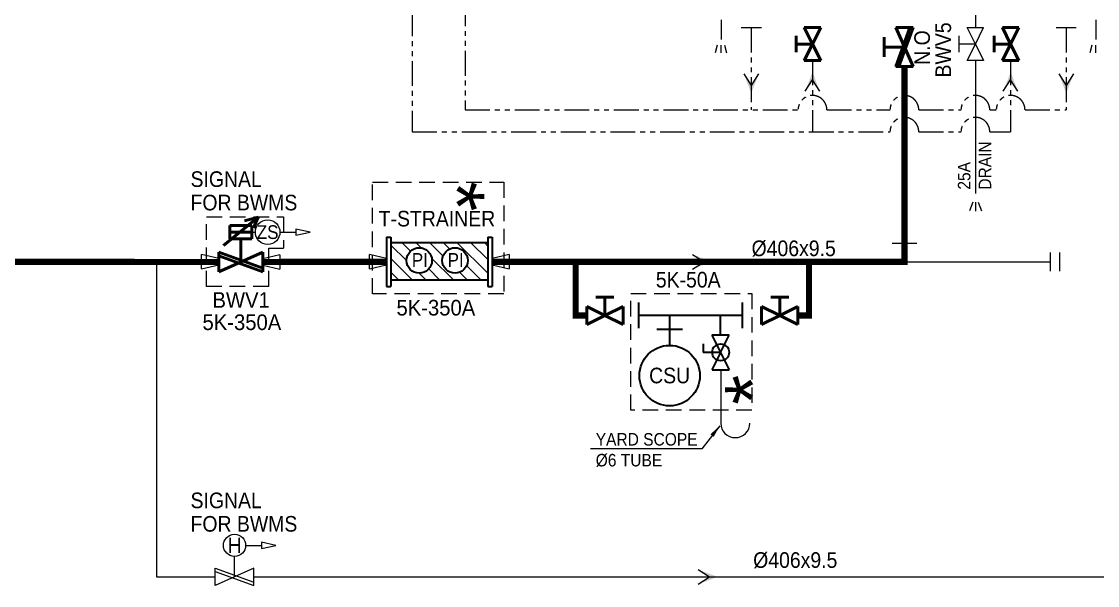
# Model space of a CAD drawing. Extents: x -553847 to 4496999, y 514150 to 878882.
# Drawn here: x 4382612 to 4399829, y 640134 to 649154 of the extents above; entities that cross this region are included whole.
import ezdxf

# ---------------------------------------------------------------- set-up
doc = ezdxf.new("R2010")
doc.units = 0
doc.header["$LTSCALE"] = 25
doc.header["$MEASUREMENT"] = 0
for name, pattern in [('DASHED', [0.75, 0.5, -0.25]), ('HIDDEN', [0.375, 0.25, -0.125]), ('PHANTOM', [63.5, 31.75, -6.35, 6.35, -6.35, 6.35, -6.35])]:
    doc.linetypes.add(name, pattern=pattern)
doc.layers.add('0.3 Text', color=7, linetype='CONTINUOUS')
for name, color, linetype, lineweight in [('0.4 Maker scope box', 3, 'HIDDEN', 9), ('0.5 Dim', 1, 'CONTINUOUS', 9), ('1.1 Y_Pipe', 7, 'CONTINUOUS', 13), ('1.5 M_Equip', 4, 'CONTINUOUS', 30), ('1.7 Signal', 6, 'ZIGZAG', 9), ('1.8 PRU Cooling', 253, 'PHANTOM', 9), ('1.9 Arrow', 1, 'CONTINUOUS', 9)]:
    doc.layers.add(name, color=color, linetype=linetype, lineweight=lineweight)
doc.layers.add('2.1 Valve open', color=7, linetype='CONTINUOUS', lineweight=50, true_color=0x1b21e4)
doc.layers.add('2.2 Ballast water line', color=7, linetype='CONTINUOUS', true_color=0x1b21e4)
doc.styles.add('ARIAL', font='arial.ttf')
doc.styles.get("Standard").update_dxf_attribs({"font": '', "width": 0.95, "height": 250})
doc.styles.get('Standard').set_extended_font_data('Gulim')
doc.linetypes.add('ZIGZAG', pattern='A,0.0001,-0.2,[131,ltypeshp.shx,S=0.2,R=0,X=-0.2,Y=0],-0.4,[131,ltypeshp.shx,S=0.2,R=180,X=0.2,Y=0],-0.2', length=0.8001)
doc.dimstyles.new('TC50', dxfattribs={"dimtxt": 250, "dimasz": 200, "dimexe": 100, "dimexo": 100, "dimgap": 100, "dimtad": 1, "dimtoh": 1, "dimdec": 0, "dimrnd": 0.0005, "dimzin": 9, "dimdsep": 46, "dimtxsty": 'Standard', "dimcen": -3.5, "dimclrd": 1, "dimclre": 1, "dimazin": 2, "dimtfac": 0.6, "dimtdec": 0, "dimtmove": 0, "dimatfit": 3, "dimfxl": 4, "dimtolj": 1, "dimlwd": 15, "dimlwe": 15, "dimarcsym": 0})

msp = doc.modelspace()

# ---------------------------------------------------------------- hatches: boundary and pattern name
at = {"layer": '1.9 Arrow'}
h = msp.add_hatch(color=256, dxfattribs=at)
h.paths.add_polyline_path([(4394288.9, 648003.8), (4394288.9, 648131.4), (4394406.4, 648314.7)])
h.paths.add_polyline_path([(4394288.9, 648003.8), (4394171.5, 648314.7), (4394288.9, 648131.4)])
h = msp.add_hatch(color=256, dxfattribs=at)
h.paths.add_polyline_path([(4395268.4, 648348.7), (4395268.4, 648221.1), (4395385.8, 648037.7)])
h.paths.add_polyline_path([(4395268.4, 648348.7), (4395150.9, 648037.7), (4395268.4, 648221.1)])
h = msp.add_hatch(color=256, dxfattribs=at)
h.paths.add_polyline_path([(4398439.1, 648348.7), (4398439.1, 648221.1), (4398556.5, 648037.7)])
h.paths.add_polyline_path([(4398439.1, 648348.7), (4398321.6, 648037.7), (4398439.1, 648221.1)])
h = msp.add_hatch(color=256, dxfattribs=at)
h.paths.add_polyline_path([(4399329.4, 648003.8), (4399329.4, 648131.4), (4399446.8, 648314.7)])
h.paths.add_polyline_path([(4399329.4, 648003.8), (4399211.9, 648314.7), (4399329.4, 648131.4)])
h = msp.add_hatch(color=256, dxfattribs=at)
h.paths.add_polyline_path([(4393660.4, 645311.2), (4393532.9, 645311.2), (4393349.5, 645193.8)])
h.paths.add_polyline_path([(4393660.4, 645311.2), (4393349.5, 645428.7), (4393532.9, 645311.2)])
h = msp.add_hatch(color=256, dxfattribs=at)
h.paths.add_polyline_path([(4393750.4, 640271.1), (4393622.9, 640271.1), (4393439.5, 640153.7)])
h.paths.add_polyline_path([(4393750.4, 640271.1), (4393439.5, 640388.6), (4393622.9, 640271.1)])

# ---------------------------------------------------------------- linework, layer by layer
at = {"layer": '0.4 Maker scope box', "linetype": 'DASHED', "lineweight": 15, "ltscale": 20}
for p, q in [((4386567, 644913.9), (4386567, 645527.1)), ((4386567, 645527.1), (4386803.9, 645527.1))]:
    msp.add_line(p, q, dxfattribs=at)
at = {"layer": '0.4 Maker scope box', "linetype": 'DASHED', "lineweight": 15, "ltscale": 20, "elevation": 0}
msp.add_lwpolyline([(4390327.5, 646585.5), (4390327.5, 644796.5), (4388226.8, 644796.5), (4388226.8, 646585.5)], close=True, dxfattribs=at)
at = {"layer": '0.4 Maker scope box', "linetype": 'DASHED', "lineweight": 15, "ltscale": 20}
msp.add_lwpolyline([(4386567, 644913.9), (4385572.4, 644913.9), (4385572.4, 646029.9), (4386803.9, 646029.9), (4386803.9, 645527.1)], dxfattribs=at)
msp.add_lwpolyline([(4394299.1, 644802.7), (4394299.1, 642936.2), (4392359.1, 642936.2), (4392359.1, 644802.7)], close=True, dxfattribs=at)
at = {"layer": '1.1 Y_Pipe'}
for p, q in [((4397875.5, 649629.2), (4397875.5, 649056)), ((4395006.1, 648662.6), (4395006.1, 648924.9)), ((4395137.2, 649056), (4395399.5, 649056)), ((4395268.4, 648793.8), (4395137.2, 649056)), ((4395268.4, 648793.8), (4395399.5, 649056)), ((4396876.8, 649056), (4396601.8, 649056)), ((4396601.8, 649056), (4396876.8, 648436.6)), ((4396601.8, 648436.6), (4396823.7, 649056)), ((4396651.4, 648436.6), (4396876.8, 649056)), ((4397613.3, 648662.6), (4397613.3, 648924.9)), ((4397744.4, 649056), (4398006.6, 649056)), ((4397875.5, 648793.8), (4397744.4, 649056)), ((4397875.5, 648793.8), (4398006.6, 649056)), ((4398176.8, 648662.6), (4398176.8, 648924.9)), ((4398307.9, 649056), (4398570.2, 649056)), ((4398439, 648793.8), (4398307.9, 649056)), ((4398439.1, 648793.8), (4398570.2, 649056)), ((4395268.4, 648793.8), (4395006.1, 648793.8)), ((4395137.2, 648531.5), (4395268.4, 648793.8)), ((4395268.4, 648793.8), (4395399.5, 648531.5)), ((4396413.1, 648591.5), (4396413.1, 648901.2)), ((4397875.5, 648793.8), (4397613.3, 648793.8)), ((4397744.4, 648531.5), (4397875.5, 648793.8)), ((4397875.5, 648793.8), (4398006.6, 648531.5)), ((4398439.1, 648793.8), (4398176.8, 648793.8)), ((4398307.9, 648531.5), (4398439.1, 648793.8)), ((4398439.1, 648793.8), (4398570.2, 648531.5)), ((4396739.3, 648746.3), (4396413.1, 648746.3)), ((4395399.5, 648531.5), (4395137.2, 648531.5)), ((4396876.8, 648436.6), (4396601.8, 648436.6)), ((4398006.6, 648531.5), (4397744.4, 648531.5)), ((4398570.2, 648531.5), (4398307.9, 648531.5)), ((4397833.7, 646265.8), (4397778.6, 646126.5)), ((4397875.5, 646266.2), (4397875.5, 646119.7)), ((4397919.2, 646265.8), (4397974.3, 646126.5)), ((4385493.5, 645196.4), (4385493.5, 645426.1)), ((4385767.8, 645362.5), (4385493.5, 645426.1)), ((4386746.2, 645422.5), (4386472, 645359)), ((4386746.2, 645422.5), (4386746.2, 645192.8)), ((4388179.1, 645196.4), (4388179.1, 645426.1)), ((4388453.4, 645362.5), (4388179.1, 645426.1)), ((4388453.4, 645259.9), (4388453.4, 645362.5)), ((4390416.3, 645426.1), (4390142, 645362.5)), ((4390142, 645362.5), (4390142, 645259.9)), ((4390416.3, 645426.1), (4390416.3, 645196.4)), ((4390416.3, 645311.2), (4399071.5, 645311.2)), ((4391479.1, 644452.6), (4391479.1, 645311.2)), ((4395213.1, 644452.6), (4395213.1, 645311.2)), ((4385493.5, 645196.4), (4385767.8, 645259.9)), ((4386472, 645256.3), (4386746.2, 645192.8)), ((4388179.1, 645196.4), (4388453.4, 645259.9)), ((4390142, 645259.9), (4390416.3, 645196.4)), ((4391656.6, 644452.6), (4391479.1, 644452.6)), ((4395035.5, 644452.6), (4395213.1, 644452.6)), ((4386020.2, 640271.1), (4386020.2, 640597.3)), ((4385710.5, 640133.6), (4385710.5, 640408.6)), ((4386329.9, 640408.6), (4385710.5, 640133.6)), ((4385710.5, 640408.6), (4386329.9, 640186.7)), ((4385710.5, 640359.1), (4386329.9, 640133.6)), ((4386329.9, 640133.6), (4386329.9, 640408.6))]:
    msp.add_line(p, q, dxfattribs=at)
at = {"layer": '1.1 Y_Pipe', "linetype": 'Continuous', "ltscale": 30}
for p, q in [((4396739.3, 648436.6), (4396739.3, 645311.2)), ((4397875.5, 648531.5), (4397875.5, 646401.2)), ((4396541.8, 645611.2), (4396936.8, 645611.2)), ((4385493.5, 645311.2), (4372905.7, 645311.2)), ((4384770.5, 645309.4), (4384770.5, 640271.1)), ((4399071.5, 645461.2), (4399071.5, 645161.2)), ((4399221.5, 645461.2), (4399221.5, 645161.2)), ((4393800.1, 643584.6), (4393800.1, 642730.9)), ((4384770.5, 640271.1), (4385710.5, 640271.1)), ((4386329.9, 640271.1), (4404091.4, 640271.1))]:
    msp.add_line(p, q, dxfattribs=at)
at = {"layer": '1.1 Y_Pipe', "linetype": 'Continuous', "ltscale": 75}
for p, q in [((4386295.9, 645784.7), (4386353.3, 645784.7)), ((4386746.2, 645307.7), (4388179.1, 645311.2))]:
    msp.add_line(p, q, dxfattribs=at)
at = {"layer": '1.1 Y_Pipe', "color": 0}
msp.add_circle((4386550.2, 645784.7), 196.8, dxfattribs=at)
at = {"layer": '1.1 Y_Pipe', "linetype": 'Continuous', "ltscale": 30}
msp.add_circle((4386020.2, 640775), 177.6, dxfattribs=at)
msp.add_arc((4394033.1, 642730.9), 233, 180, 0, dxfattribs=at)
at = {"layer": '1.5 M_Equip', "color": 4}
for p, q in [((4388453.4, 645706.2), (4388453.4, 644916.2)), ((4388453.4, 645706.2), (4388519.4, 645706.2)), ((4388519.4, 645706.2), (4388519.4, 644916.2)), ((4390076, 645706.2), (4390076, 644916.2)), ((4390076, 645706.2), (4390142, 645706.2)), ((4390142, 645706.2), (4390142, 644916.2)), ((4388519.4, 645618.2), (4388923.7, 645618.2)), ((4388923.7, 645618.2), (4389649.7, 645618.2)), ((4389649.7, 645618.2), (4390076, 645618.2)), ((4388519.4, 645024.2), (4390076, 645024.2)), ((4388453.4, 644916.2), (4388519.4, 644916.2)), ((4390076, 644916.2), (4390142, 644916.2)), ((4392486.2, 644658.6), (4392486.2, 644246.7)), ((4394144.8, 644658.6), (4394144.8, 644246.7)), ((4394144.8, 644452.6), (4392486.2, 644452.6)), ((4392982.2, 644452.6), (4392982.2, 643973.8)), ((4393799, 644139.6), (4393799, 644452.6)), ((4392776.2, 644231.2), (4393188.2, 644231.2)), ((4393937.7, 644139.6), (4393660.2, 644139.6)), ((4393660.2, 644139.6), (4393799, 643862.1)), ((4393799, 643862.1), (4393937.7, 644139.6)), ((4393521.5, 644000.8), (4393521.5, 643862.1)), ((4393799, 643862.1), (4393521.5, 643862.1)), ((4393799, 643862.1), (4393660.2, 643584.6)), ((4393799, 643862.1), (4393937.7, 643584.6)), ((4393665.5, 643584.6), (4393934.8, 643584.6))]:
    msp.add_line(p, q, dxfattribs=at)
at = {"layer": '1.5 M_Equip', "color": 4, "lineweight": 9}
for p, q in [((4388519.4, 645578.1), (4388772.4, 645329.1)), ((4388698.6, 645618.2), (4388837.5, 645481.5)), ((4388918.6, 645618.2), (4389004.3, 645533.9)), ((4389138.6, 645618.2), (4389357.2, 645403.2)), ((4389358.6, 645618.2), (4389461.8, 645516.7)), ((4389578.6, 645618.2), (4390076, 645128.8)), ((4389798.6, 645618.2), (4390076, 645345.2)), ((4390018.6, 645618.2), (4390076, 645561.7)), ((4388519.4, 645361.6), (4388862.3, 645024.2)), ((4389177.2, 645363.8), (4389522.3, 645024.2)), ((4388519.4, 645145.1), (4388642.3, 645024.2)), ((4389127.5, 645196.2), (4389302.3, 645024.2)), ((4389622.1, 645142.5), (4389742.3, 645024.2)), ((4389733.9, 645249), (4389962.3, 645024.2)), ((4388976.2, 645128.6), (4389082.3, 645024.2))]:
    msp.add_line(p, q, dxfattribs=at)
at = {"layer": '1.5 M_Equip', "color": 4}
for centre, radius in [((4388976, 645332.2), 203.6), ((4389548, 645332.2), 203.6), ((4392982.2, 643490.4), 483.5), ((4393799, 643862.1), 135.4)]:
    msp.add_circle(centre, radius, dxfattribs=at)
at = {"layer": '1.7 Signal', "linetype": 'ZIGZAG', "ltscale": 10}
for p, q in [((4386747, 645784.7), (4387003.2, 645784.7)), ((4386197.8, 640775), (4386454.1, 640775))]:
    msp.add_line(p, q, dxfattribs=at)
at = {"layer": '1.8 PRU Cooling', "linetype": 'PHANTOM', "ltscale": 0.5}
for p, q in [((4393806.9, 654737.3), (4393808.3, 648864.1)), ((4399795, 654737.2), (4399801.9, 648864.6)), ((4389710.2, 653447.1, 0), (4389710.2, 647741.2, 0)), ((4388860.9, 650109.1, 0), (4388860.9, 647391.2, 0)), ((4394128, 649056), (4394449.9, 649056)), ((4394288.9, 649056), (4394288.9, 647741.2)), ((4399168.4, 649056), (4399490.3, 649056)), ((4399329.4, 649056), (4399329.4, 647741.2)), ((4393743.7, 648775, 0), (4393710.1, 648651.9, 0)), ((4393802.9, 648775, 0), (4393802.9, 648653.7, 0)), ((4393861.2, 648775, 0), (4393894, 648651.8, 0)), ((4399738.2, 648776, 0), (4399704.6, 648653, 0)), ((4399797.4, 648776, 0), (4399797.4, 648654.7, 0)), ((4395268.4, 648531.5), (4395268.4, 647391.2)), ((4398439.1, 648531.5), (4398439.1, 647391.2)), ((4389710.2, 647741.2), (4395038.4, 647741.2)), ((4395498.4, 647741.2), (4396509.3, 647741.2)), ((4396969.3, 647741.2), (4397645.5, 647741.2)), ((4398105.5, 647741.2), (4398209.1, 647741.2)), ((4398669.1, 647741.2), (4399329.4, 647741.2)), ((4388860.9, 647391.2, 0), (4396509.3, 647391.2, 0)), ((4396969.3, 647391.2), (4397645.5, 647391.2)), ((4398105.5, 647391.2), (4398439.1, 647391.2))]:
    msp.add_line(p, q, dxfattribs=at)
for centre in [(4395268.4, 647741.2), (4396739.3, 647741.2), (4397875.5, 647741.2), (4398439.1, 647741.2), (4396739.3, 647391.2), (4397875.5, 647391.2)]:
    msp.add_arc(centre, 230, 0, 180, dxfattribs=at)
at = {"layer": '1.9 Arrow'}
for p, q in [((4394171.5, 648314.7), (4394288.9, 648131.4)), ((4394406.4, 648314.7), (4394288.9, 648131.4)), ((4399211.9, 648314.7), (4399329.4, 648131.4)), ((4399446.8, 648314.7), (4399329.4, 648131.4)), ((4395150.9, 648037.7), (4395268.4, 648221.1)), ((4395385.8, 648037.7), (4395268.4, 648221.1)), ((4398321.6, 648037.7), (4398439.1, 648221.1)), ((4398556.5, 648037.7), (4398439.1, 648221.1)), ((4387003.2, 645834.8), (4387003.2, 645734.6)), ((4387230.3, 645784.7), (4387003.2, 645834.8)), ((4387003.2, 645734.6), (4387230.3, 645784.7)), ((4393349.5, 645428.7), (4393532.9, 645311.2)), ((4393349.5, 645193.8), (4393532.9, 645311.2)), ((4386454.1, 640825), (4386454.1, 640724.9)), ((4386681.1, 640775), (4386454.1, 640825)), ((4386454.1, 640724.9), (4386681.1, 640775)), ((4393439.5, 640388.6), (4393622.9, 640271.1)), ((4393439.5, 640153.7), (4393622.9, 640271.1))]:
    msp.add_line(p, q, dxfattribs=at)
at = {"layer": '2.1 Valve open'}
for p, q in [((4395006.1, 648662.6), (4395006.1, 648924.9)), ((4395137.2, 649056), (4395399.5, 649056)), ((4395268.4, 648793.8), (4395137.2, 649056)), ((4395268.4, 648793.8), (4395399.5, 649056)), ((4396876.8, 649056), (4396601.8, 649056)), ((4396601.8, 649056), (4396876.8, 648436.6)), ((4396601.8, 648436.6), (4396823.7, 649056)), ((4396651.4, 648436.6), (4396876.8, 649056)), ((4398176.8, 648662.6), (4398176.8, 648924.9)), ((4398307.9, 649056), (4398570.2, 649056)), ((4398439, 648793.8), (4398307.9, 649056)), ((4398439.1, 648793.8), (4398570.2, 649056)), ((4395268.4, 648793.8), (4395006.1, 648793.8)), ((4395137.2, 648531.5), (4395268.4, 648793.8)), ((4395268.4, 648793.8), (4395399.5, 648531.5)), ((4396413.1, 648591.5), (4396413.1, 648901.2)), ((4398439.1, 648793.8), (4398176.8, 648793.8)), ((4398307.9, 648531.5), (4398439.1, 648793.8)), ((4398439.1, 648793.8), (4398570.2, 648531.5)), ((4396739.3, 648746.3), (4396413.1, 648746.3)), ((4395399.5, 648531.5), (4395137.2, 648531.5)), ((4396876.8, 648436.6), (4396601.8, 648436.6)), ((4398570.2, 648531.5), (4398307.9, 648531.5)), ((4385841.3, 645573.7), (4386400.3, 646022.4)), ((4386400.3, 646022.4), (4386178.1, 645964.1)), ((4386400.3, 646022.4), (4386324.2, 645854.2)), ((4385943.8, 645890.9), (4386295.9, 645890.9)), ((4385943.8, 645678.5), (4385943.8, 645890.9)), ((4386295.9, 645890.9), (4386295.9, 645678.5)), ((4385943.8, 645784.7), (4386295.9, 645784.7)), ((4385943.8, 645678.5), (4386295.9, 645678.5)), ((4386119.9, 645307.7), (4386119.9, 645678.5)), ((4385767.8, 645151.3), (4385767.8, 645464)), ((4386472, 645464), (4385767.8, 645151.3)), ((4385767.8, 645464), (4386472, 645210.2)), ((4385767.8, 645405.1), (4386472, 645151.3)), ((4385767.8, 645259.9), (4385767.8, 645362.5)), ((4386472, 645151.3), (4386472, 645464)), ((4386472, 645359), (4386472, 645256.3)), ((4391801.8, 644742.8), (4392092, 644742.8)), ((4391946.9, 644452.6), (4391946.9, 644742.8)), ((4394600.2, 644742.8), (4394890.4, 644742.8)), ((4394745.3, 644452.6), (4394745.3, 644742.8)), ((4391656.6, 644597.7), (4391656.6, 644307.5)), ((4391946.9, 644452.6), (4391656.6, 644597.7)), ((4391656.6, 644307.5), (4391946.9, 644452.6)), ((4391946.9, 644452.6), (4391946.8, 644452.6)), ((4391946.9, 644452.6), (4392237.1, 644597.7)), ((4391946.9, 644452.6), (4392237.1, 644307.5)), ((4392237.1, 644597.7), (4392237.1, 644307.5)), ((4394455.1, 644597.7), (4394455.1, 644307.5)), ((4394745.3, 644452.6), (4394455.1, 644597.7)), ((4394455.1, 644307.5), (4394745.3, 644452.6)), ((4394745.3, 644452.6), (4395035.5, 644597.7)), ((4394745.3, 644452.6), (4394745.3, 644452.6)), ((4394745.3, 644452.6), (4395035.5, 644307.5)), ((4395035.5, 644597.7), (4395035.5, 644307.5))]:
    msp.add_line(p, q, dxfattribs=at)
at = {"layer": '2.2 Ballast water line', "color": 41, "linetype": 'Continuous', "lineweight": -3, "ltscale": 100, "true_color": 0xf4ee51, "const_width": 100}
for points in [[(4390142, 645311.2), (4396739.3, 645311.2), (4396739.3, 648436.6)], [(4385767.8, 645307.7), (4376655.3, 645311.2)], [(4386472, 645307.7), (4388453.4, 645311.2)], [(4391479.1, 645311.2), (4391479.1, 644452.6), (4391656.6, 644452.6)], [(4395035.5, 644452.6), (4395213.1, 644452.6), (4395213.1, 645311.2)]]:
    msp.add_lwpolyline(points, dxfattribs=at)

# ---------------------------------------------------------------- texts
at = {"layer": '0.3 Text', "linetype": 'Continuous', "width": 0.95}
msp.add_text('BWV5', height=250, rotation=90, dxfattribs=at).set_placement((4397486, 648259.8))
at = {"layer": '0.3 Text'}
for s, width, p in [('Ø406x9.5', 0.95, (4394293.8, 645401.3)), ('BWV1', 0.99, (4385667.2, 644574.9)), ('5K-350A', 0.99, (4388611.7, 644451.7)), ('5K-350A', 0.99, (4385507.8, 644219)), ('Ø406x9.5', 0.95, (4394319.4, 640415.3))]:
    msp.add_text(s, height=250, dxfattribs=dict(at, width=width)).set_placement(p)
at = {"layer": '0.3 Text', "linetype": 'Continuous', "width": 0.95}
msp.add_text('5K-50A', height=250, dxfattribs=at).set_placement((4392761.7, 644899.5))
at = {"layer": '0.3 Text', "linetype": 'Continuous', "insert": (4397024.1, 648737.4), "char_height": 250, "width": 1301.802, "attachment_point": 5, "rotation": 90, "line_spacing_factor": 0.9}
msp.add_mtext('N.O', dxfattribs=at)
at = {"layer": '0.3 Text', "insert": (4397594.9, 646464.6), "char_height": 200, "attachment_point": 1, "rotation": 90}
msp.add_mtext_dynamic_manual_height_columns('25A\\PDRAIN', width=3714.7, gutter_width=1000, heights=[0], dxfattribs=at)
at = {"layer": '0.3 Text', "color": 3, "char_height": 250, "width": 3089.316, "attachment_point": 5, "line_spacing_factor": 0.9}
for insert in [(4386861, 646443.8), (4386861, 641305.2)]:
    msp.add_mtext('\\pxql;SIGNAL\\PFOR BWMS', dxfattribs=dict(at, insert=insert))
at = {"layer": '0.3 Text', "linetype": 'Continuous', "char_height": 250, "width": 1301.802, "attachment_point": 5, "line_spacing_factor": 0.9}
for s, insert in [('\\pxql;\\PT-STRAINER', (4388978.4, 646186.7)), ('\\pxqc;CSU ', (4392982.2, 643490.4))]:
    msp.add_mtext(s, dxfattribs=dict(at, insert=insert))
at = {"layer": '0.3 Text', "insert": (4386549.5, 645783.8), "char_height": 220, "width": 219.124, "attachment_point": 5, "line_spacing_factor": 0.9}
msp.add_mtext('\\pxqc;ZS', dxfattribs=at)
at = {"layer": '0.3 Text', "char_height": 220, "attachment_point": 5}
for insert in [(4388985.9, 645339.7), (4389557.9, 645339.7)]:
    msp.add_mtext('PI', dxfattribs=dict(at, insert=insert))
at = {"layer": '0.3 Text', "insert": (4391799.9, 642571.3), "char_height": 200, "attachment_point": 1}
msp.add_mtext_dynamic_manual_height_columns('YARD SCOPE\\PØ6 TUBE', width=1700.006, gutter_width=1000, heights=[0], dxfattribs=at)
at = {"layer": '0.4 Maker scope box', "linetype": 'DASHED', "lineweight": 15, "ltscale": 20, "style": 'ARIAL'}
msp.add_text('*', height=880, rotation=270, dxfattribs=at).set_placement((4389138.2, 646596.3))
at = {"layer": '0.4 Maker scope box', "style": 'ARIAL'}
msp.add_text('*', height=880, rotation=90, dxfattribs=at).set_placement((4394750.2, 643024))
at = {"layer": '1.1 Y_Pipe', "color": 255, "insert": (4386022.1, 640775.6), "char_height": 250, "width": 3464.914, "attachment_point": 5, "line_spacing_factor": 0.9}
msp.add_mtext('{\\C256;H}', dxfattribs=at)

# ---------------------------------------------------------------- leaders
at = {"layer": '0.5 Dim', "color": 3}
msp.add_leader([(4393783.1, 642689.1), (4393499.9, 642319.1), (4391716.5, 642319.1)], dimstyle='TC50', override={"dimgap": 100, "dimtad": 0, "dimarcsym": 1}, dxfattribs=at)

doc.saveas('drawing.dxf')
